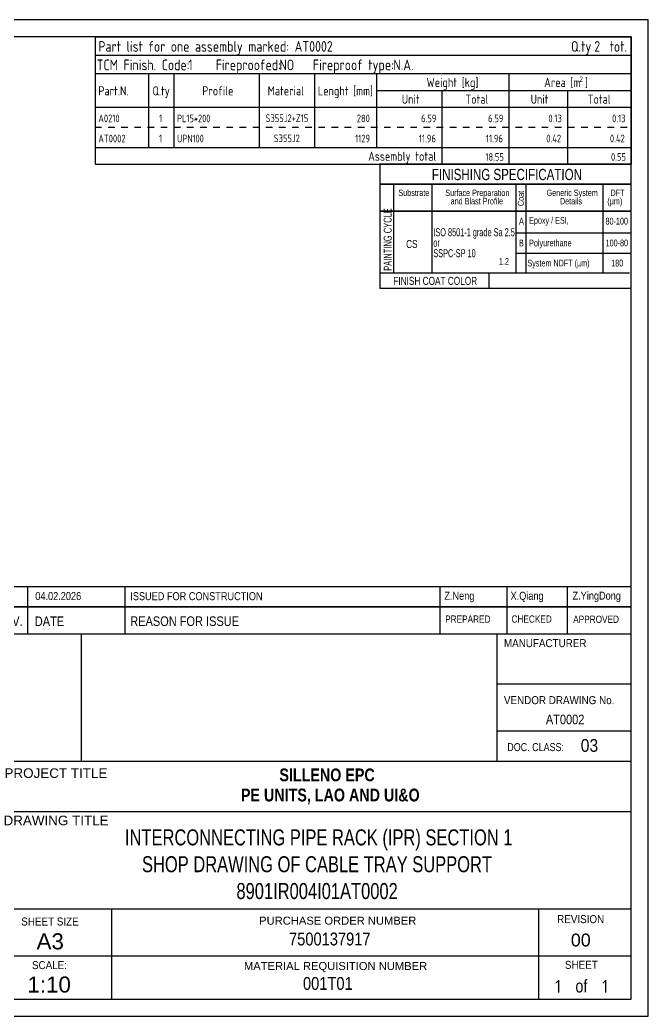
# Model space of a CAD drawing. Header units: millimetres. Extents: x 0 to 420, y 0 to 297.
# Drawn here: x 232.6 to 420, y 0 to 297 of the extents above; entities that cross this region are included whole.
import ezdxf

# ---------------------------------------------------------------- set-up
doc = ezdxf.new("R2010")
doc.units = ezdxf.units.MM
doc.linetypes.add('DXK_LINE_DOT2', pattern=[3.9198, 1.9599, -1.9599])
doc.styles.add('ARIAL', font='ARIAL.TTF', dxfattribs={"height": 0.2})
doc.styles.add('Arial Bold', font='ARIALBD.TTF', dxfattribs={"height": 0.2})
doc.styles.add('Arial Narrow', font='ARIALN.TTF', dxfattribs={"height": 0.2})
doc.styles.add('GOST type A', font='', dxfattribs={"height": 0.2})
doc.styles.add('GOST type A Bold', font='', dxfattribs={"height": 0.2})
doc.styles.add('segoeuil', font='', dxfattribs={"height": 0.2})
doc.styles.get('GOST type A').set_extended_font_data('GOST type A')
doc.styles.get('GOST type A Bold').set_extended_font_data('GOST type A', bold=True)
doc.styles.get('segoeuil').set_extended_font_data('segoeuil')

# ---------------------------------------------------------------- blocks, each defined once
blk = doc.blocks.new('Unknown-43783565-1177')
at = {"color": 5, "linetype": 'Continuous'}
for p, q in [((420, 297), (0, 297)), ((420, 0), (420, 297)), ((415, 292), (5, 292)), ((415, 5), (415, 292)), ((5, 5), (415, 5)), ((0, 0), (420, 0))]:
    blk.add_line(p, q, dxfattribs=at)
blk = doc.blocks.new('0_TCM_4503_AIVD_AD_PART_LIST-43783565-2280')
at = {"color": 174, "linetype": 'Continuous'}
for p, q in [((255, 292), (255, 271)), ((255, 271), (255, 265)), ((255, 265), (255, 259)), ((255, 259), (255, 254)), ((255, 254), (415, 254))]:
    blk.add_line(p, q, dxfattribs=at)
at = {"color": 7, "linetype": 'Continuous'}
for p, q in [((255, 292), (415, 292)), ((415, 292), (415, 271)), ((255, 286.5), (415, 286.5)), ((255, 281), (415, 281)), ((271, 281), (271, 271)), ((278.5, 281), (278.5, 271)), ((304, 281), (304, 271)), ((320.5, 281), (320.5, 271)), ((339, 281), (339, 271)), ((378.5, 281), (378.5, 271)), ((339, 276), (415, 276)), ((358.5, 276), (358.5, 271)), ((396, 276), (396, 271)), ((271, 271), (271, 265)), ((278.5, 271), (278.5, 265)), ((304, 271), (304, 265)), ((320.5, 271), (320.5, 265)), ((339, 271), (339, 265)), ((358.5, 271), (358.5, 265)), ((378.5, 271), (378.5, 265)), ((396, 271), (396, 265)), ((415, 271), (415, 265)), ((271, 265), (271, 259)), ((278.5, 265), (278.5, 259)), ((304, 265), (304, 259)), ((320.5, 265), (320.5, 259)), ((339, 265), (339, 259)), ((358.5, 265), (358.5, 259)), ((378.5, 265), (378.5, 259)), ((396, 265), (396, 259)), ((415, 265), (415, 259)), ((358.5, 259), (358.5, 254)), ((378.5, 259), (378.5, 254)), ((396, 259), (396, 254)), ((415, 259), (415, 254))]:
    blk.add_line(p, q, dxfattribs=at)
at = {"color": 4, "linetype": 'Continuous'}
for p, q in [((255, 271), (415, 271)), ((255, 259), (415, 259))]:
    blk.add_line(p, q, dxfattribs=at)
at = {"color": 7, "linetype": 'DXK_LINE_DOT2'}
for p, q in [((255, 265), (415, 265)), ((255, 259), (415, 259))]:
    blk.add_line(p, q, dxfattribs=at)
at = {"color": 7, "linetype": 'Continuous'}
for s, height, style, p in [('Part list for one assembly marked: AT0002', 3.1901, 'GOST type A', (256, 287.5)), ('Q.ty', 3.19, 'GOST type A', (397, 287.5)), ('tot.', 3.19, 'GOST type A', (408.5, 287.5)), ('TCM Finish. Code:', 3.1901, 'GOST type A', (255.5, 282)), ('1', 3.19, 'GOST type A Bold', (282.85, 282)), ('Fireproofed:', 3.1901, 'GOST type A', (291, 282)), ('NO', 3.19, 'GOST type A Bold', (310, 282)), ('Fireproof type:', 3.1901, 'GOST type A', (320, 282)), ('N.A.', 3.19, 'GOST type A Bold', (344, 282)), ('Weight [kg]', 2.7344, 'GOST type A', (353.9, 277)), ('Area [m ]', 2.734, 'GOST type A', (389, 277)), ('2', 1.64, 'GOST type A', (399.47, 278.5)), ('Part.N.', 2.734, 'GOST type A', (256, 274.5)), ('Q.ty', 2.734, 'GOST type A', (272.13, 274.48)), ('Profile', 2.734, 'GOST type A', (287, 274.5)), ('Material', 2.734, 'GOST type A', (306.5, 274.5)), ('Lenght [mm]', 2.7344, 'GOST type A', (321.5, 274.5)), ('Unit', 2.734, 'GOST type A', (346.5, 272)), ('Total', 2.734, 'GOST type A', (365.5, 272)), ('Unit', 2.734, 'GOST type A', (384.96, 272)), ('Total', 2.734, 'GOST type A', (401.98, 272)), ('A0210', 2.279, 'GOST type A', (256, 266.5)), ('1', 2.28, 'GOST type A', (274.12, 266.5)), ('S355J2+Z15', 2.279, 'GOST type A', (305.89, 266.56)), ('280', 2.279, 'GOST type A', (333.1, 266.5)), ('6.59', 2.279, 'GOST type A', (352.27, 266.5)), ('6.59', 2.279, 'GOST type A', (372.27, 266.5)), ('0.13', 2.279, 'GOST type A', (390.26, 266.5)), ('11.96', 2.279, 'GOST type A', (371.62, 260.5)), ('Assembly total', 2.7344, 'GOST type A', (336.5, 255)), ('0.55', 2.279, 'GOST type A', (408.93, 255))]:
    blk.add_text(s, height=height, dxfattribs=dict(at, style=style)).set_placement(p)
at = {"color": 7, "style": 'GOST type A'}
blk.add_text('2', height=3.19, dxfattribs=at).set_placement((403.94, 287.5))
at = {"color": 7, "linetype": 'Continuous', "style": 'GOST type A', "width": 0.9}
blk.add_text('PL15*200', height=2.279, dxfattribs=at).set_placement((279.5, 266.5))
at = {"color": 7, "linetype": 'DXK_LINE_DOT2', "style": 'GOST type A'}
for s, height, p in [('0.13', 2.279, (409.26, 266.5)), ('AT0002', 2.279, (256, 260.5)), ('1', 2.28, (274.12, 260.5)), ('S355J2', 2.279, (308.33, 260.56)), ('1129', 2.279, (332.61, 260.5)), ('11.96', 2.279, (351.62, 260.5)), ('0.42', 2.279, (389.62, 260.5)), ('0.42', 2.279, (408.61, 260.5)), ('18.55', 2.279, (371.46, 255))]:
    blk.add_text(s, height=height, dxfattribs=at).set_placement(p)
at = {"color": 7, "linetype": 'DXK_LINE_DOT2', "style": 'GOST type A', "width": 0.9}
blk.add_text('UPN100', height=2.279, dxfattribs=at).set_placement((279.5, 260.5))
blk = doc.blocks.new('0_TCM_4503_AIVD_AD_TITLE_BLOCK-43783565-2281')
at = {"color": 4, "linetype": 'Continuous'}
for q in [(225, 5), (415, 114)]:
    blk.add_line((225, 114), q, dxfattribs=at)
at = {"color": 7, "linetype": 'Continuous'}
for p, q in [((251, 76), (251, 114)), ((375, 76), (375, 114)), ((415, 5), (415, 114)), ((415, 99), (375, 99)), ((375, 85), (415, 85)), ((225, 76), (415, 76)), ((225, 61), (415, 61)), ((225, 32), (415, 32)), ((260, 5), (260, 32)), ((387.4, 5), (387.4, 32)), ((225, 18), (415, 18)), ((225, 5), (415, 5))]:
    blk.add_line(p, q, dxfattribs=at)
for s, height, style, width, p in [('MANUFACTURER', 2.3877, 'ARIAL', 0.88, (377, 110)), ('VENDOR DRAWING No.', 2.3877, 'ARIAL', 0.88, (377, 93)), ('DOC. CLASS:', 2.3877, 'ARIAL', 0.8, (378, 79)), ('SILLENO EPC', 3.8177, 'Arial Bold', 0.8, (310, 70)), ('PE UNITS, LAO AND UI&O', 3.8177, 'Arial Bold', 0.8, (298.53, 64)), ('REVISION', 2.388, 'ARIAL', 0.88, (392.87, 27.71)), ('SHEET SIZE', 2.388, 'ARIAL', 0.88, (233, 27)), ('SCALE:', 2.388, 'ARIAL', 0.88, (236.2, 14)), ('SHEET', 2.388, 'ARIAL', 0.88, (395.2, 14.09)), ('1', 3.73, 'segoeuil', 0.88, (392, 7)), ('of', 3.82, 'ARIAL', 0.8, (398.33, 7.04)), ('1', 3.73, 'segoeuil', 0.88, (406, 7))]:
    blk.add_text(s, height=height, dxfattribs=dict(at, style=style, width=width)).set_placement(p)
at = {"color": 3, "linetype": 'Continuous', "style": 'Arial Narrow'}
blk.add_text('AT0002', height=2.863, dxfattribs=at).set_placement((389.51, 87))
at = {"color": 1, "linetype": 'Continuous', "style": 'ARIAL', "width": 0.88}
blk.add_text('03', height=3.82, dxfattribs=at).set_placement((399.9, 78.78))
at = {"color": 7, "linetype": 'Continuous', "style": 'ARIAL'}
for s, height, p in [('PROJECT TITLE', 2.8652, (228, 71)), ('DRAWING TITLE', 2.8652, (227.71, 56.89)), ('PURCHASE ORDER NUMBER', 2.3877, (303.97, 27.26)), ('A3', 4.775, (237.57, 19.89)), ('00', 3.82, (396.95, 20.77)), ('MATERIAL REQUISITION NUMBER', 2.3877, (299.43, 13.74))]:
    blk.add_text(s, height=height, dxfattribs=at).set_placement(p)
at = {"color": 2, "style": 'Arial Narrow', "width": 0.9}
blk.add_text('INTERCONNECTING PIPE RACK (IPR) SECTION 1', height=4.7721, dxfattribs=at).set_placement((263.94, 50.89))
at = {"color": 2, "linetype": 'Continuous', "style": 'Arial Narrow', "width": 0.9}
for s, p in [('SHOP DRAWING OF CABLE TRAY SUPPORT', (269.02, 42.89)), ('8901IR004I01AT0002', (297.19, 34.89))]:
    blk.add_text(s, height=4.7721, dxfattribs=at).set_placement(p)
at = {"color": 3, "style": 'Arial Narrow'}
for s, p in [('7500137917', (312.88, 21.07)), ('001T01', (317.04, 7.82))]:
    blk.add_text(s, height=3.818, dxfattribs=at).set_placement(p)
at = {"color": 7, "style": 'ARIAL'}
blk.add_text('1:10', height=4.775, dxfattribs=at).set_placement((234.83, 7.02))
blk = doc.blocks.new('0_TCM_4503_AIVD_AD_PAINTING_SYSTEM-43783565-2282')
at = {"color": 7, "linetype": 'Continuous'}
for p, q in [((415, 254), (340, 254)), ((340, 254), (340, 248)), ((415, 248), (415, 254)), ((340, 248), (415, 248)), ((415, 248), (340, 248)), ((340, 248), (340, 240)), ((344, 248), (344, 240)), ((355.5, 248), (355.5, 240)), ((380.5, 248), (380.5, 240)), ((383.5, 248), (383.5, 240)), ((406.5, 248), (406.5, 240)), ((415, 240), (415, 248)), ((340, 240), (415, 240)), ((415, 240), (340, 240)), ((340, 240), (340, 217)), ((344, 240), (344, 221.5)), ((355.5, 240), (355.5, 221.5)), ((380.5, 240), (380.5, 221.5)), ((383.5, 240), (383.5, 221.5)), ((406.5, 240), (406.5, 221.5)), ((415, 217), (415, 240)), ((380.5, 233.5), (415, 233.5)), ((380.5, 227.5), (415, 227.5)), ((414.5, 221.5), (340, 221.5)), ((372.5, 221.5), (372.5, 217)), ((340, 217), (415, 217))]:
    blk.add_line(p, q, dxfattribs=at)
at = {"color": 7, "style": 'Arial Narrow', "width": 0.9}
blk.add_text('FINISHING SPECIFICATION', height=3.3405, dxfattribs=at).set_placement((355.5, 249.25))
at = {"color": 7, "linetype": 'Continuous', "style": 'Arial Narrow'}
for s, height, width, p in [('Substrate', 1.909, 0.9, (345.53, 244.5)), ('Surface Preparation', 1.9089, 0.9, (359.5, 244.5)), ('Generic System', 1.9089, 0.9, (389.71, 244.5)), ('and Blast Profile', 1.9089, 0.9, (361.09, 242)), ('Details', 1.909, 0.9, (393.71, 242)), ('DFT', 1.909, 0.9, (408.79, 244.5)), ('A', 2, 0.9, (381.5, 236)), ('Epoxy / ESI,', 2.0043, 0.9, (384.5, 236.25)), ('80-100', 2.004, 0.9, (407.3, 236)), ('ISO 8501-1 grade Sa 2.5^M', 2.3861, 0.8, (355.93, 232.5)), ('CS', 2.386, 0.9, (347.81, 229)), ('or ^M', 2.386, 0.8, (355.93, 229.38)), ('B', 2, 0.9, (381.5, 229.5)), ('Polyurethane', 2.0043, 0.9, (384.5, 229.5)), ('100-80', 2.004, 0.9, (407.33, 229.5)), ('SSPC-SP 10', 2.386, 0.8, (355.93, 226.25)), ('1.2', 2.004, 0.9, (375.5, 224)), ('System NDFT (µm)', 2.0043, 0.9, (384, 223.5)), ('180', 2.004, 0.9, (409, 223.5)), ('FINISH COAT COLOR', 2.3861, 0.9, (344, 218))]:
    blk.add_text(s, height=height, dxfattribs=dict(at, width=width)).set_placement(p)
for s, height, width, p in [('Coat', 1.909, 0.9, (383, 241.5)), ('PAINTING CYCLE', 2.3861, 0.75, (343.5, 222.2))]:
    blk.add_text(s, height=height, rotation=90, dxfattribs=dict(at, width=width)).set_placement(p)
blk.add_text('(µm)', height=1.909, dxfattribs=at).set_placement((407.84, 242))
blk = doc.blocks.new('0_TCM_4503_AIVD_AD_REVISION_BLOCK-43783565-2283')
at = {"color": 7, "linetype": 'Continuous'}
for p, q in [((225, 128.07), (415, 128.07)), ((225, 128.07), (225, 122.07)), ((235, 122.07), (235, 128.07)), ((264, 122.07), (264, 128.07)), ((358.01, 122.07), (358.01, 128.07)), ((378, 122.07), (378, 128.07)), ((396, 122.07), (396, 128.07)), ((225, 122.07), (415, 122.07)), ((225, 122.04), (415, 122.04)), ((225, 122.04), (225, 114)), ((235, 114.04), (235, 122.04)), ((264, 114.04), (264, 122.04)), ((358.01, 114.03), (358.01, 122.03)), ((377.99, 114.04), (377.99, 122.04)), ((396, 114.04), (396, 122.04)), ((225, 114), (415, 114))]:
    blk.add_line(p, q, dxfattribs=at)
at = {"color": 7, "style": 'Arial Narrow'}
for s, height, p in [('00', 2.386, (226.23, 124.04)), ('04.02.2026', 2.386, (237.19, 124.04)), ('ISSUED FOR CONSTRUCTION', 2.3861, (265.52, 124)), ('Z.Neng', 2.386, (359.22, 124.11)), ('X.Qiang', 2.386, (378.96, 124.11))]:
    blk.add_text(s, height=height, dxfattribs=at).set_placement(p)
at = {"color": 7, "linetype": 'Continuous', "style": 'Arial Narrow'}
for s, height, p in [('Z.YingDong', 2.386, (397.46, 124.15)), ('REV.', 2.863, (225.75, 116.33)), ('DATE', 2.863, (237.04, 116.27)), ('REASON FOR ISSUE', 2.8633, (265.52, 116.31)), ('PREPARED', 2.147, (359.46, 117.29)), ('CHECKED', 2.147, (379.25, 117.3)), ('APPROVED', 2.147, (397.66, 117.23))]:
    blk.add_text(s, height=height, dxfattribs=at).set_placement(p)

msp = doc.modelspace()

# ---------------------------------------------------------------- block references
for name in ['Unknown-43783565-1177', '0_TCM_4503_AIVD_AD_PART_LIST-43783565-2280', '0_TCM_4503_AIVD_AD_PAINTING_SYSTEM-43783565-2282', '0_TCM_4503_AIVD_AD_REVISION_BLOCK-43783565-2283', '0_TCM_4503_AIVD_AD_TITLE_BLOCK-43783565-2281']:
    msp.add_blockref(name, (0, 0))

doc.saveas('drawing.dxf')
